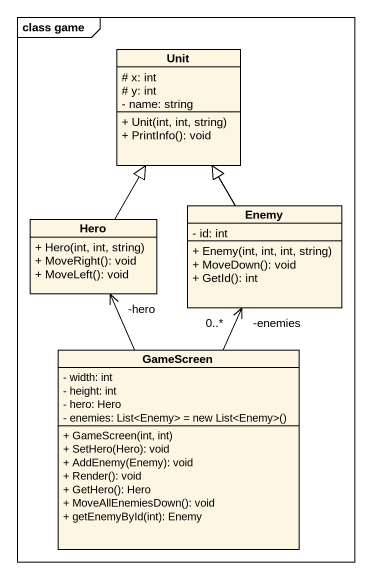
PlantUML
@startuml
mainframe class game
hide circle
hide empty members
skinparam classAttributeIconSize 0
class Unit {
  # x: int
  # y: int
  - name: string
  + Unit(int, int, string)
  + PrintInfo(): void
}
class Hero {
  + Hero(int, int, string)
  + MoveRight(): void
  + MoveLeft(): void
}
class Enemy {
  - id: int
  + Enemy(int, int, int, string)
  + MoveDown(): void
  + GetId(): int
}
class GameScreen {
  - width: int
  - height: int
  - hero: Hero
  {field} - enemies: List<Enemy> = new List<Enemy>()
  + GameScreen(int, int)
  + SetHero(Hero): void
  + AddEnemy(Enemy): void
  + Render(): void
  + GetHero(): Hero
  + MoveAllEnemiesDown(): void
  + getEnemyById(int): Enemy
}
Hero -up-|> Unit
Enemy -up-|> Unit
GameScreen -up-> "-hero" Hero
GameScreen -up-> "-enemies\n0..*" Enemy
@enduml
